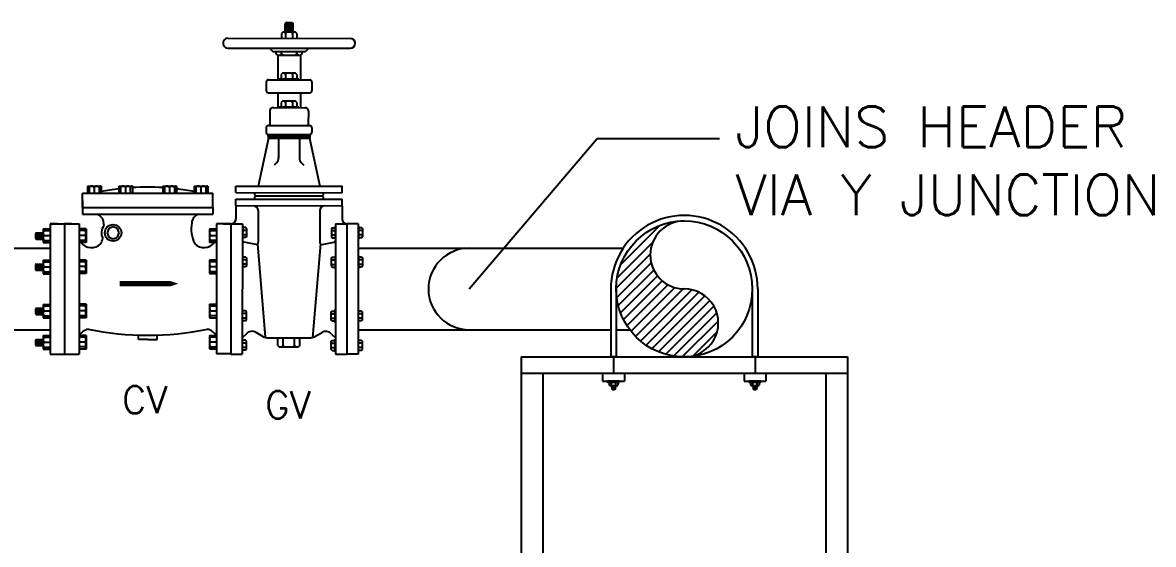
# Model space of a CAD drawing. Header units: inches. Extents: x 72601 to 92539, y -26779 to -15965.
# Drawn here: x 77475 to 79554, y -17985 to -17026 of the extents above; entities that cross this region are included whole.
import ezdxf

# ---------------------------------------------------------------- set-up
doc = ezdxf.new("R2010")
doc.units = ezdxf.units.IN
doc.header["$MEASUREMENT"] = 0
for name, color, linetype in [('FENCE', 1, 'Continuous'), ('M-X-BKGD', 8, 'Continuous'), ('OUTSIDE', 253, 'Continuous')]:
    doc.layers.add(name, color=color, linetype=linetype)
doc.styles.add('SIMS', font='simplex.shx')
doc.styles.get("Standard").update_dxf_attribs({"font": 'arial.ttf'})
doc.dimstyles.get("Standard").update_dxf_attribs({"dimtxt": 0.18, "dimasz": 0.18, "dimexe": 0.18, "dimexo": 0.0625, "dimgap": 0.09, "dimtad": 0, "dimtih": 1, "dimtoh": 1, "dimdec": 4, "dimzin": 0, "dimdsep": 46, "dimtxsty": 'Standard', "dimcen": 0.09, "dimadec": 0, "dimazin": 0, "dimtfac": 1, "dimtdec": 4, "dimtofl": 0, "dimtmove": 0, "dimatfit": 3, "dimfxl": 1, "dimtolj": 1, "dimtzin": 0, "dimarcsym": 0})

msp = doc.modelspace()

# ---------------------------------------------------------------- hatches: boundary and pattern name
at = {"layer": 'M-X-BKGD'}
h = msp.add_hatch(dxfattribs=at)
h.set_pattern_fill('ANSI31', color=256, scale=100)
h.set_pattern_definition([(45, (-21028.537, -23930.106), (-8.8388348, 8.8388348), [])])
h.paths.add_polyline_path([(78734.7, -18961.1, 0.797671), (78691.4, -18771, -0.797806), (78648.1, -18580.8, 0.350006), (78496.4, -18771, 0.481449)])
h.paths.add_polyline_path([(78691.5, -18018.1, 0.414214), (78566.5, -18143.1, 0.414229), (78691.5, -18268.1, 0.999922), (78691.5, -18143.1, -1.000026)])
h.paths.add_polyline_path([(78691.5, -17640.2, 0.999917), (78691.5, -17515.2, -1), (78691.5, -17390.2, 0.414214), (78566.5, -17515.2, 0.414238)])

# ---------------------------------------------------------------- linework, layer by layer
at = {"layer": 'M-X-BKGD', "linetype": 'Continuous'}
for p, q in [((77959.7, -17025.7), (77957.9, -17027.5)), ((77957.9, -17043.4), (77957.9, -17027.5)), ((77958.5, -17027.6), (77972.1, -17029.5)), ((77958.5, -17029.4), (77972.1, -17031.3)), ((77958.5, -17031.2), (77972.1, -17033.1)), ((77958.5, -17033), (77972.1, -17034.9)), ((77958.5, -17034.8), (77972.1, -17036.7)), ((77958.5, -17036.6), (77972, -17038.5)), ((77958.5, -17038.4), (77972, -17040.3)), ((77958.5, -17040.2), (77972, -17042.1)), ((77972.1, -17027.5), (77959.7, -17025.7)), ((77959.7, -17025.7), (77970.9, -17025.7)), ((77970.9, -17025.7), (77972.7, -17027.5)), ((77972.7, -17043.5), (77972.7, -17027.5)), ((77852.8, -17054.5), (78077.8, -17054.8)), ((77953.4, -17043.4), (77951, -17045.8)), ((77951, -17045.8), (77951, -17054.6)), ((77977.2, -17043.5), (77953.4, -17043.4)), ((77958.8, -17045.8), (77956.4, -17043.4)), ((77958.5, -17042), (77969.1, -17043.5)), ((77958.8, -17045.8), (77961.2, -17043.4)), ((77958.8, -17045.8), (77958.8, -17054.6)), ((77971.7, -17045.8), (77969.4, -17043.5)), ((77971.7, -17045.8), (77974.1, -17043.5)), ((77971.7, -17045.8), (77971.7, -17054.7)), ((77979.6, -17045.8), (77977.2, -17043.5)), ((77979.6, -17045.8), (77979.6, -17054.7)), ((77852.7, -17072.5), (78077.8, -17072.7)), ((77928.9, -17072.6), (77935.3, -17079)), ((77935.3, -17079), (77995.2, -17079.1)), ((77941.5, -17082.8), (77941.5, -17079)), ((77951.3, -17082.8), (77951.3, -17079)), ((77979.2, -17082.8), (77979.2, -17079)), ((77989, -17082.9), (77989, -17079.1)), ((78001.7, -17072.6), (77995.2, -17079.1)), ((77944.5, -17085.8), (77941.5, -17082.8)), ((77944.5, -17085.8), (77944.4, -17130.8)), ((77944.5, -17085.8), (77986, -17085.8)), ((77951.3, -17082.8), (77948.3, -17085.8)), ((77951.3, -17082.8), (77954.3, -17085.8)), ((77979.2, -17082.8), (77976.2, -17085.8)), ((77979.2, -17082.8), (77982.2, -17085.8)), ((77986, -17085.8), (77989, -17082.9)), ((77986, -17085.8), (77986, -17130.8)), ((77953.3, -17118.7), (77950.9, -17121.1)), ((77950.9, -17121.1), (77950.9, -17129.9)), ((77977.1, -17118.7), (77953.3, -17118.7)), ((77958.7, -17121.1), (77956.4, -17118.7)), ((77958.7, -17121.1), (77961.1, -17118.7)), ((77958.7, -17121.1), (77958.7, -17129.9)), ((77971.7, -17121.1), (77969.3, -17118.7)), ((77971.7, -17121.1), (77974.1, -17118.7)), ((77971.7, -17121.1), (77971.7, -17129.9)), ((77979.5, -17121.1), (77977.1, -17118.7)), ((77979.5, -17121.1), (77979.5, -17129.9)), ((77923.1, -17135), (77923.1, -17150.5)), ((77927.3, -17130.8), (78003.1, -17130.9)), ((77983.4, -17129.9), (77947, -17129.9)), ((77947, -17129.9), (77947, -17130.8)), ((77983.4, -17129.9), (77983.4, -17130.8)), ((78007.3, -17135.1), (78007.3, -17150.6)), ((77927.3, -17154.7), (78003.1, -17154.8)), ((77944.4, -17154.7), (77944.4, -17182)), ((77985.9, -17154.8), (77985.9, -17182.1)), ((77935.7, -17182), (77994.6, -17182.1)), ((77983.4, -17181.1), (77947, -17181.1)), ((77947, -17181.1), (77947, -17182)), ((77953.3, -17169.9), (77950.9, -17172.3)), ((77950.9, -17172.3), (77950.9, -17181.1)), ((77977.1, -17169.9), (77953.3, -17169.9)), ((77958.7, -17172.3), (77956.3, -17169.9)), ((77958.7, -17172.3), (77961.1, -17169.9)), ((77958.7, -17172.3), (77958.7, -17181.1)), ((77971.6, -17172.3), (77969.3, -17169.9)), ((77971.6, -17172.3), (77974, -17169.9)), ((77971.6, -17172.3), (77971.6, -17181.1)), ((77979.5, -17172.3), (77977.1, -17169.9)), ((77979.5, -17172.3), (77979.4, -17181.1)), ((77983.4, -17181.1), (77983.4, -17182.1)), ((77929.8, -17188), (77929.7, -17213.2)), ((78000.6, -17188.1), (78000.5, -17213.2)), ((77923, -17219.1), (77923, -17227.1)), ((77927.2, -17214.9), (78003, -17214.9)), ((78007.2, -17219.1), (78007.2, -17227.2)), ((77927.2, -17238.4), (77908.5, -17326.2)), ((77927, -17234.8), (78003.2, -17234.9)), ((77927.2, -17231.3), (78003, -17231.4)), ((77927.2, -17238.4), (78003, -17238.4)), ((77945.9, -17238.4), (77945.9, -17274.5)), ((77984.3, -17238.4), (77984.3, -17274.5)), ((78003, -17238.4), (78021.6, -17326.3)), ((77942.7, -17282.6), (77938, -17287.7)), ((77987.4, -17282.6), (77992.1, -17287.7)), ((77867.5, -17326.2), (78062.6, -17326.4)), ((77867.5, -17338.2), (77867.5, -17326.2)), ((78062.6, -17338.4), (78062.6, -17326.4)), ((77867.4, -17362.1), (77867.5, -17350.1)), ((77867.5, -17338.2), (78062.6, -17338.4)), ((77867.5, -17350.1), (78062.6, -17350.3)), ((77902.6, -17344.2), (78027.4, -17344.3)), ((78062.5, -17362.3), (78062.6, -17350.3)), ((77867.4, -17362.1), (78062.5, -17362.3)), ((77867.4, -17362.1), (77867.4, -17386.7)), ((77908.5, -17371.2), (77908.4, -17429.5)), ((78021.5, -17371.3), (78021.5, -17429.6)), ((78062.5, -17362.3), (78062.5, -17386.9)), ((77858.4, -17395.5), (77858.2, -17634.9)), ((77858.4, -17395.5), (77858.2, -17634.9)), ((77858.4, -17395.5), (77879.3, -17395.5)), ((77879.3, -17395.5), (77879.1, -17634.9)), ((77879.9, -17400), (77879.3, -17400)), ((77879.9, -17400), (77879.8, -17423.3)), ((77885.5, -17402.5), (77879.9, -17402.5)), ((77885.5, -17407.5), (77879.9, -17407.5)), ((77885.5, -17402.5), (77887, -17404)), ((77885.5, -17407.5), (77887, -17406)), ((77885.5, -17407.5), (77887, -17409)), ((77885.5, -17415.8), (77887, -17414.3)), ((77887, -17404), (77887, -17419.3)), ((78044.4, -17402.7), (78042.9, -17404.2)), ((78042.9, -17404.2), (78042.9, -17419.4)), ((78044.4, -17407.7), (78042.9, -17406.1)), ((78044.4, -17407.7), (78042.9, -17409.2)), ((78044.4, -17416), (78042.9, -17414.4)), ((78044.4, -17402.7), (78050.1, -17402.7)), ((78044.4, -17407.7), (78050.1, -17407.7)), ((78050.1, -17400.1), (78050, -17423.5)), ((78050.1, -17400.1), (78050.7, -17400.1)), ((78050.7, -17395.7), (78050.4, -17635.1)), ((78050.7, -17395.7), (78071.5, -17395.7)), ((78071.5, -17395.7), (78071.3, -17635.1)), ((78071.5, -17395.7), (78071.3, -17635.1)), ((78092.3, -17395.7), (78071.5, -17395.7)), ((78092.3, -17395.7), (78092.1, -17635.1)), ((78092.9, -17400.2), (78092.3, -17400.2)), ((78092.9, -17400.2), (78092.9, -17423.5)), ((78098.6, -17402.7), (78092.9, -17402.7)), ((78098.6, -17407.7), (78092.9, -17407.7)), ((78098.6, -17402.7), (78100.1, -17404.2)), ((78098.6, -17407.7), (78100.1, -17406.2)), ((78098.6, -17407.7), (78100.1, -17409.2)), ((78098.6, -17416), (78100.1, -17414.5)), ((78100.1, -17404.2), (78100.1, -17419.5)), ((77879.8, -17423.3), (77879.2, -17423.3)), ((77885.5, -17415.8), (77879.8, -17415.8)), ((77885.5, -17420.8), (77879.8, -17420.8)), ((77904.1, -17433.3), (77882.4, -17429.3)), ((77885.5, -17415.8), (77887, -17417.3)), ((77887, -17419.3), (77885.5, -17420.8)), ((77907.1, -17432.3), (77921.2, -17604.1)), ((78022.8, -17432.4), (78008.3, -17604.2)), ((78025.7, -17433.5), (78047.5, -17429.4)), ((78044.4, -17416), (78042.9, -17417.5)), ((78042.9, -17419.4), (78044.4, -17421)), ((78044.4, -17416), (78050, -17416)), ((78044.4, -17421), (78050, -17421)), ((78050, -17423.5), (78050.6, -17423.5)), ((78092.9, -17423.5), (78092.3, -17423.5)), ((78098.6, -17416), (78092.9, -17416)), ((78098.6, -17421), (78092.9, -17421)), ((78098.6, -17416), (78100.1, -17417.5)), ((78100.1, -17419.5), (78098.6, -17421)), ((77879.8, -17454), (77879.2, -17454)), ((77879.8, -17454), (77879.8, -17477.3)), ((77885.5, -17456.5), (77879.8, -17456.5)), ((77885.5, -17456.5), (77887, -17458)), ((78050, -17454.1), (78050, -17477.5)), ((78050, -17454.1), (78050.6, -17454.1)), ((78092.9, -17454.2), (78092.3, -17454.2)), ((78092.9, -17454.2), (78092.8, -17477.5)), ((77879.8, -17477.3), (77879.2, -17477.3)), ((77885.5, -17461.5), (77879.8, -17461.5)), ((77885.5, -17469.8), (77879.8, -17469.8)), ((77885.5, -17474.8), (77879.8, -17474.8)), ((77885.5, -17461.5), (77887, -17460)), ((77885.5, -17461.5), (77887, -17463)), ((77885.5, -17469.8), (77887, -17468.3)), ((77885.5, -17469.8), (77887, -17471.3)), ((77887, -17473.3), (77885.5, -17474.8)), ((77887, -17458), (77887, -17473.3)), ((78044.4, -17456.7), (78042.8, -17458.2)), ((78042.8, -17458.2), (78042.8, -17473.4)), ((78044.3, -17461.7), (78042.8, -17460.1)), ((78044.3, -17461.7), (78042.8, -17463.2)), ((78044.3, -17470), (78042.8, -17468.4)), ((78044.3, -17470), (78042.8, -17471.5)), ((78042.8, -17473.4), (78044.3, -17475)), ((78044.3, -17461.7), (78050, -17461.7)), ((78044.3, -17470), (78050, -17470)), ((78044.3, -17475), (78050, -17475)), ((78044.4, -17456.7), (78050, -17456.7)), ((78098.5, -17456.7), (78092.9, -17456.7)), ((78098.5, -17461.7), (78092.9, -17461.7)), ((78098.5, -17470), (78092.9, -17470)), ((78098.5, -17475), (78092.9, -17475)), ((78098.5, -17456.7), (78100, -17458.2)), ((78098.5, -17461.7), (78100, -17460.2)), ((78098.5, -17461.7), (78100, -17463.2)), ((78098.5, -17470), (78100, -17468.5)), ((78098.5, -17470), (78100, -17471.5)), ((78100, -17473.5), (78098.5, -17475)), ((78100, -17458.2), (78100, -17473.5)), ((78050, -17477.5), (78050.6, -17477.5)), ((78092.8, -17477.5), (78092.3, -17477.5)), ((77879.7, -17553.1), (77879.1, -17553.1)), ((77879.7, -17576.4), (77879.7, -17553.1)), ((77885.4, -17555.6), (77879.7, -17555.6)), ((77886.9, -17557.1), (77885.4, -17555.6)), ((77885.4, -17560.6), (77886.9, -17559.1)), ((77886.9, -17572.4), (77886.9, -17557.1)), ((78042.7, -17557.3), (78044.3, -17555.8)), ((78042.7, -17572.5), (78042.7, -17557.3)), ((78044.3, -17560.8), (78042.7, -17559.2)), ((78044.3, -17555.8), (78049.9, -17555.8)), ((78049.9, -17553.2), (78050.5, -17553.2)), ((78049.9, -17576.6), (78049.9, -17553.2)), ((78092.8, -17553.3), (78092.2, -17553.3)), ((78092.8, -17576.6), (78092.8, -17553.3)), ((78098.4, -17555.8), (78092.8, -17555.8)), ((78100, -17557.3), (78098.4, -17555.8)), ((78098.4, -17560.8), (78100, -17559.3)), ((78099.9, -17572.6), (78100, -17557.3)), ((77879.7, -17576.4), (77879.1, -17576.4)), ((77885.4, -17560.6), (77879.7, -17560.6)), ((77885.4, -17568.9), (77879.7, -17568.9)), ((77885.4, -17573.9), (77879.7, -17573.9)), ((77885.4, -17560.6), (77886.9, -17562.1)), ((77885.4, -17568.9), (77886.9, -17567.4)), ((77885.4, -17568.9), (77886.9, -17570.4)), ((77885.4, -17573.9), (77886.9, -17572.4)), ((78044.3, -17560.8), (78042.7, -17562.3)), ((78044.3, -17569.1), (78042.7, -17567.5)), ((78044.3, -17569.1), (78042.7, -17570.6)), ((78044.2, -17574.1), (78042.7, -17572.5)), ((78044.2, -17574.1), (78049.9, -17574.1)), ((78044.3, -17560.8), (78049.9, -17560.8)), ((78044.3, -17569.1), (78049.9, -17569.1)), ((78049.9, -17576.6), (78050.5, -17576.6)), ((78092.8, -17576.6), (78092.2, -17576.6)), ((78098.4, -17560.8), (78092.8, -17560.8)), ((78098.4, -17569.1), (78092.8, -17569.1)), ((78098.4, -17574.1), (78092.8, -17574.1)), ((78098.4, -17560.8), (78100, -17562.3)), ((78098.4, -17569.1), (78099.9, -17567.6)), ((78098.4, -17569.1), (78099.9, -17570.6)), ((78098.4, -17574.1), (78099.9, -17572.6)), ((77886.2, -17598.1), (77879.1, -17605)), ((77917, -17602.6), (77904.7, -17595.5)), ((78012.5, -17602.7), (78024.9, -17595.6)), ((78043.4, -17598.3), (78050.5, -17605.1)), ((77879.7, -17607.1), (77879.1, -17607.1)), ((77879.7, -17630.4), (77879.7, -17607.1)), ((77885.3, -17609.6), (77879.7, -17609.6)), ((77885.3, -17614.6), (77879.7, -17614.6)), ((77886.9, -17611.1), (77885.3, -17609.6)), ((77885.3, -17614.6), (77886.9, -17613.1)), ((77885.3, -17614.6), (77886.8, -17616.1)), ((77885.3, -17622.9), (77886.8, -17621.4)), ((77886.8, -17626.4), (77886.9, -17611.1)), ((77927, -17605), (78002.6, -17605.1)), ((77944.6, -17619.3), (77944.6, -17605)), ((77944.6, -17619.3), (77947.6, -17622.3)), ((77982, -17622.3), (77947.6, -17622.3)), ((77954.4, -17619.3), (77951.4, -17622.3)), ((77954.4, -17619.3), (77954.4, -17605)), ((77954.4, -17619.3), (77957.4, -17622.3)), ((77975.1, -17619.3), (77972.1, -17622.3)), ((77975.1, -17619.3), (77975.1, -17605.1)), ((77975.1, -17619.3), (77978.1, -17622.3)), ((77984.9, -17619.3), (77982, -17622.3)), ((77984.9, -17619.3), (77985, -17605.1)), ((78042.7, -17611.3), (78044.2, -17609.8)), ((78042.7, -17626.5), (78042.7, -17611.3)), ((78044.2, -17614.8), (78042.7, -17613.2)), ((78044.2, -17614.8), (78042.7, -17616.3)), ((78044.2, -17623.1), (78042.7, -17621.5)), ((78044.2, -17609.8), (78049.9, -17609.8)), ((78044.2, -17614.8), (78049.9, -17614.8)), ((78049.9, -17607.3), (78050.5, -17607.3)), ((78049.9, -17630.6), (78049.9, -17607.3)), ((78092.7, -17607.3), (78092.1, -17607.3)), ((78092.7, -17630.6), (78092.7, -17607.3)), ((78098.4, -17609.8), (78092.7, -17609.8)), ((78098.4, -17614.8), (78092.7, -17614.8)), ((78099.9, -17611.3), (78098.4, -17609.8)), ((78098.4, -17614.8), (78099.9, -17613.3)), ((78098.4, -17614.8), (78099.9, -17616.3)), ((78098.4, -17623.1), (78099.9, -17621.6)), ((78099.9, -17626.6), (78099.9, -17611.3)), ((77858.2, -17634.9), (77879.1, -17634.9)), ((77879.7, -17630.4), (77879.1, -17630.4)), ((77885.3, -17622.9), (77879.7, -17622.9)), ((77885.3, -17627.9), (77879.7, -17627.9)), ((77885.3, -17622.9), (77886.8, -17624.4)), ((77885.3, -17627.9), (77886.8, -17626.4)), ((78044.2, -17623.1), (78042.7, -17624.6)), ((78044.2, -17628.1), (78042.7, -17626.5)), ((78044.2, -17623.1), (78049.9, -17623.1)), ((78044.2, -17628.1), (78049.9, -17628.1)), ((78049.9, -17630.6), (78050.4, -17630.6)), ((78050.4, -17635.1), (78071.3, -17635.1)), ((78092.1, -17635.1), (78071.3, -17635.1)), ((78092.7, -17630.6), (78092.1, -17630.6)), ((78098.4, -17623.1), (78092.7, -17623.1)), ((78098.4, -17628.1), (78092.7, -17628.1)), ((78098.4, -17623.1), (78099.9, -17624.6)), ((78098.4, -17628.1), (78099.9, -17626.6))]:
    msp.add_line(p, q, dxfattribs=at)
at = {"layer": 'M-X-BKGD'}
for p, q in [((77594.9, -17326.2), (77594.9, -17339.1)), ((77594.9, -17326.2), (77619.8, -17326.2)), ((77597.9, -17328.9), (77597.9, -17339.1)), ((77607, -17328.9), (77607, -17339.1)), ((77616, -17328.9), (77616, -17339.1)), ((77619.8, -17326.2), (77619.8, -17339.1)), ((77652.3, -17326.2), (77652.3, -17339.1)), ((77652.3, -17326.2), (77677.2, -17326.2)), ((77655.3, -17328.9), (77655.3, -17339.1)), ((77664.3, -17328.9), (77664.3, -17339.1)), ((77673.4, -17328.9), (77673.4, -17339.1)), ((77677.2, -17326.2), (77677.2, -17339.1)), ((77733.4, -17326.2), (77733.4, -17339.1)), ((77733.4, -17326.2), (77758.3, -17326.2)), ((77736.4, -17328.9), (77736.4, -17339.1)), ((77745.5, -17328.9), (77745.5, -17339.1)), ((77754.6, -17328.9), (77754.6, -17339.1)), ((77758.3, -17326.2), (77758.3, -17339.1)), ((77790.8, -17326.2), (77790.8, -17339.1)), ((77790.8, -17326.2), (77815.7, -17326.2)), ((77793.8, -17328.9), (77793.8, -17339.1)), ((77802.9, -17328.9), (77802.9, -17339.1)), ((77811.9, -17328.9), (77811.9, -17339.1)), ((77815.7, -17326.2), (77815.7, -17339.1)), ((77585.6, -17339.1), (77825, -17339.1)), ((77585.6, -17352.4), (77585.6, -17339.1)), ((77585.6, -17365.7), (77585.6, -17352.4)), ((77585.6, -17352.4), (77585.6, -17365.7)), ((77825, -17352.4), (77825, -17339.1)), ((77825, -17365.7), (77825, -17352.4)), ((77585.6, -17365.7), (77825, -17365.7)), ((77585.6, -17365.7), (77585.6, -17378)), ((77825, -17365.7), (77825, -17378)), ((77585.6, -17378), (77825, -17378)), ((77500.1, -17412.3), (77499.3, -17413.2)), ((77499.3, -17413.2), (77499.3, -17422.6)), ((77500.1, -17412.3), (77513.1, -17412.3)), ((77501, -17412.3), (77501, -17423.5)), ((77501, -17412.3), (77501, -17423.5)), ((77502.7, -17412.3), (77502.7, -17423.5)), ((77502.7, -17412.3), (77502.7, -17423.5)), ((77502.7, -17412.3), (77502.7, -17423.5)), ((77504.4, -17412.3), (77504.4, -17423.5)), ((77506.1, -17412.3), (77506.1, -17423.5)), ((77507.8, -17412.3), (77507.8, -17423.5)), ((77509.6, -17412.3), (77509.6, -17423.5)), ((77511.3, -17412.3), (77511.3, -17423.5)), ((77513.1, -17405), (77526, -17405)), ((77513.1, -17405), (77513.1, -17429.9)), ((77515.7, -17408), (77526, -17408)), ((77526, -17395.7), (77539.3, -17395.7)), ((77526, -17395.7), (77526, -17635.2)), ((77539.3, -17395.7), (77526, -17395.7)), ((77539.3, -17395.7), (77552.6, -17395.7)), ((77565.9, -17395.5), (77552.6, -17395.5)), ((77552.6, -17395.5), (77565.9, -17395.5)), ((77552.6, -17395.5), (77552.6, -17635.1)), ((77565.9, -17395.5), (77579.2, -17395.5)), ((77579.2, -17395.5), (77579.2, -17634.9)), ((77592.1, -17404.8), (77579.2, -17404.8)), ((77589.5, -17407.8), (77579.2, -17407.8)), ((77592.1, -17404.8), (77592.1, -17429.7)), ((77634.1, -17404.3), (77630.8, -17412.1)), ((77630.8, -17412.1), (77634.1, -17419.9)), ((77641.8, -17401.1), (77634.1, -17404.3)), ((77649.6, -17404.3), (77641.8, -17401.1)), ((77652.8, -17412.1), (77649.6, -17404.3)), ((77649.6, -17419.9), (77652.8, -17412.1)), ((77818.7, -17404.6), (77818.7, -17429.5)), ((77818.7, -17404.6), (77831.6, -17404.6)), ((77821.3, -17407.6), (77831.6, -17407.6)), ((77844.9, -17395.4), (77831.6, -17395.4)), ((77831.6, -17395.4), (77831.6, -17634.7)), ((77858.2, -17395.4), (77844.9, -17395.4)), ((77844.9, -17395.4), (77858.2, -17395.4)), ((77858.2, -17395.4), (77858.2, -17634.9)), ((77499.3, -17422.6), (77500.1, -17423.5)), ((77500.1, -17423.5), (77513.1, -17423.5)), ((77513.1, -17429.9), (77526, -17429.9)), ((77515.7, -17417), (77526, -17417)), ((77515.7, -17426.1), (77526, -17426.1)), ((77589.5, -17416.9), (77579.2, -17416.9)), ((77589.5, -17425.9), (77579.2, -17425.9)), ((77592.1, -17429.7), (77579.2, -17429.7)), ((77634.1, -17419.9), (77641.8, -17423.1)), ((77641.8, -17423.1), (77649.6, -17419.9)), ((77818.7, -17429.5), (77831.6, -17429.5)), ((77821.3, -17416.7), (77831.6, -17416.7)), ((77821.3, -17425.8), (77831.6, -17425.8)), ((77389, -17440.2), (77526, -17440.2)), ((78092.3, -17440.2), (78579.2, -17440.2)), ((77500.1, -17469.7), (77499.3, -17470.5)), ((77499.3, -17470.5), (77499.3, -17480)), ((77500.1, -17469.7), (77513.1, -17469.7)), ((77501, -17469.7), (77501, -17480.9)), ((77501, -17469.7), (77501, -17480.9)), ((77502.7, -17469.7), (77502.7, -17480.9)), ((77502.7, -17469.7), (77502.7, -17480.9)), ((77502.7, -17469.7), (77502.7, -17480.9)), ((77504.4, -17469.7), (77504.4, -17480.9)), ((77506.1, -17469.7), (77506.1, -17480.9)), ((77507.8, -17469.7), (77507.8, -17480.9)), ((77509.6, -17469.7), (77509.6, -17480.9)), ((77511.3, -17469.7), (77511.3, -17480.9)), ((77513.1, -17462.4), (77526, -17462.4)), ((77513.1, -17462.4), (77513.1, -17487.3)), ((77515.7, -17465.3), (77526, -17465.3)), ((77515.7, -17474.4), (77526, -17474.4)), ((77592.1, -17462.2), (77579.2, -17462.2)), ((77589.5, -17465.2), (77579.2, -17465.2)), ((77589.5, -17474.2), (77579.2, -17474.2)), ((77592.1, -17462.2), (77592.1, -17487.1)), ((77818.7, -17462), (77818.7, -17486.9)), ((77818.7, -17462), (77831.6, -17462)), ((77821.3, -17465), (77831.6, -17465)), ((77821.3, -17474.1), (77831.6, -17474.1)), ((77499.3, -17480), (77500.1, -17480.9)), ((77500.1, -17480.9), (77513.1, -17480.9)), ((77513.1, -17487.3), (77526, -17487.3)), ((77515.7, -17483.5), (77526, -17483.5)), ((77589.5, -17483.3), (77579.2, -17483.3)), ((77592.1, -17487.1), (77579.2, -17487.1)), ((77818.7, -17486.9), (77831.6, -17486.9)), ((77821.3, -17483.1), (77831.6, -17483.1)), ((78556.5, -17515.2), (78556.5, -17640.2)), ((78566.5, -17515.2), (78566.5, -17640.2)), ((78816.5, -17515.2), (78816.5, -17640.2)), ((78826.5, -17515.2), (78826.5, -17640.2)), ((77500.1, -17550.8), (77499.3, -17551.7)), ((77499.3, -17551.7), (77499.3, -17561.2)), ((77500.1, -17550.8), (77513.1, -17550.8)), ((77501, -17550.8), (77501, -17562)), ((77501, -17550.8), (77501, -17562)), ((77502.7, -17550.8), (77502.7, -17562)), ((77502.7, -17550.8), (77502.7, -17562)), ((77502.7, -17550.8), (77502.7, -17562)), ((77504.4, -17550.8), (77504.4, -17562)), ((77506.1, -17550.8), (77506.1, -17562)), ((77507.8, -17550.8), (77507.8, -17562)), ((77509.6, -17550.8), (77509.6, -17562)), ((77511.3, -17550.8), (77511.3, -17562)), ((77513.1, -17543.5), (77526, -17543.5)), ((77513.1, -17543.5), (77513.1, -17568.4)), ((77515.7, -17546.5), (77526, -17546.5)), ((77515.7, -17555.6), (77526, -17555.6)), ((77592.1, -17543.3), (77579.2, -17543.3)), ((77589.5, -17546.3), (77579.2, -17546.3)), ((77589.5, -17555.4), (77579.2, -17555.4)), ((77592.1, -17543.3), (77592.1, -17568.2)), ((77818.7, -17543.2), (77818.7, -17568.1)), ((77818.7, -17543.2), (77831.6, -17543.2)), ((77821.3, -17546.1), (77831.6, -17546.1)), ((77821.3, -17555.2), (77831.6, -17555.2)), ((77499.3, -17561.2), (77500.1, -17562)), ((77500.1, -17562), (77513.1, -17562)), ((77513.1, -17568.4), (77526, -17568.4)), ((77515.7, -17564.7), (77526, -17564.7)), ((77589.5, -17564.5), (77579.2, -17564.5)), ((77592.1, -17568.2), (77579.2, -17568.2)), ((77818.7, -17568.1), (77831.6, -17568.1)), ((77821.3, -17564.3), (77831.6, -17564.3)), ((77389, -17590.2), (77526, -17590.2)), ((77513.1, -17600.9), (77526, -17600.9)), ((77513.1, -17600.9), (77513.1, -17625.8)), ((77592.1, -17600.7), (77579.2, -17600.7)), ((77592.1, -17600.7), (77592.1, -17625.6)), ((77688.2, -17608.1), (77688.2, -17599.9)), ((77722.6, -17608.1), (77722.6, -17599.9)), ((77818.7, -17600.5), (77818.7, -17625.4)), ((77818.7, -17600.5), (77831.6, -17600.5)), ((78092.1, -17590.2), (78556.5, -17590.2)), ((78566.5, -17590.2), (78591.5, -17590.2)), ((77500.1, -17608.2), (77499.3, -17609.1)), ((77499.3, -17609.1), (77499.3, -17618.5)), ((77499.3, -17618.5), (77500.1, -17619.4)), ((77500.1, -17608.2), (77513.1, -17608.2)), ((77500.1, -17619.4), (77513.1, -17619.4)), ((77501, -17608.2), (77501, -17619.4)), ((77501, -17608.2), (77501, -17619.4)), ((77502.7, -17608.2), (77502.7, -17619.4)), ((77502.7, -17608.2), (77502.7, -17619.4)), ((77502.7, -17608.2), (77502.7, -17619.4)), ((77504.4, -17608.2), (77504.4, -17619.4)), ((77506.1, -17608.2), (77506.1, -17619.4)), ((77507.8, -17608.2), (77507.8, -17619.4)), ((77509.6, -17608.2), (77509.6, -17619.4)), ((77511.3, -17608.2), (77511.3, -17619.4)), ((77515.7, -17603.9), (77526, -17603.9)), ((77515.7, -17613), (77526, -17613)), ((77515.7, -17622), (77526, -17622)), ((77589.5, -17603.7), (77579.2, -17603.7)), ((77589.5, -17612.8), (77579.2, -17612.8)), ((77589.5, -17621.9), (77579.2, -17621.9)), ((77705.4, -17608.1), (77688.2, -17608.1)), ((77705.4, -17608.1), (77722.6, -17608.1)), ((77821.3, -17603.5), (77831.6, -17603.5)), ((77821.3, -17612.6), (77831.6, -17612.6)), ((77821.3, -17621.7), (77831.6, -17621.7)), ((77513.1, -17625.8), (77526, -17625.8)), ((77526, -17635.1), (77539.3, -17635.1)), ((77539.3, -17635.1), (77552.6, -17635.1)), ((77552.6, -17634.9), (77565.9, -17634.9)), ((77565.9, -17634.9), (77579.2, -17634.9)), ((77592.1, -17625.6), (77579.2, -17625.6)), ((77818.7, -17625.4), (77831.6, -17625.4)), ((77844.9, -17634.7), (77831.6, -17634.7)), ((77858.2, -17634.7), (77844.9, -17634.7)), ((78391.5, -17640.2), (78391.4, -19365.1)), ((78391.5, -17640.2), (78991.5, -17640.2)), ((78566.5, -17640.2), (78556.5, -17640.2)), ((78561.5, -17640.2), (78561.5, -17670.2)), ((78826.5, -17640.2), (78816.5, -17640.2)), ((78821.5, -17640.2), (78821.5, -17670.2)), ((78991.5, -17640.2), (78991.4, -19365.1)), ((78391.5, -17670.2), (78991.5, -17670.2)), ((78431.5, -17670.2), (78431.4, -19365.1)), ((78541.5, -17670.2), (78541.5, -17685)), ((78541.5, -17685), (78581.5, -17685)), ((78581.5, -17670.2), (78581.5, -17685)), ((78801.5, -17670.2), (78801.5, -17685)), ((78801.5, -17685), (78841.5, -17685)), ((78841.5, -17670.2), (78841.5, -17685)), ((78951.5, -17670.2), (78951.4, -19365.1)), ((78553.4, -17687), (78553.4, -17692.2)), ((78567.6, -17693), (78555.3, -17693)), ((78557.1, -17687), (78557.1, -17692.2)), ((78557.5, -17693.1), (78557.7, -17693)), ((78557.5, -17693.1), (78558.1, -17693.6)), ((78557.5, -17694.1), (78558.1, -17693.6)), ((78557.5, -17694.1), (78558.1, -17694.5)), ((78557.5, -17695), (78558.1, -17694.5)), ((78557.5, -17695), (78558.1, -17695.4)), ((78557.5, -17695.9), (78558.1, -17695.4)), ((78557.5, -17695.9), (78558.1, -17696.4)), ((78557.5, -17696.8), (78558.1, -17696.4)), ((78557.5, -17696.8), (78558.1, -17697.3)), ((78557.5, -17697.8), (78558.1, -17697.3)), ((78557.5, -17697.8), (78558.1, -17698.2)), ((78557.5, -17698.7), (78558.1, -17698.2)), ((78557.5, -17698.7), (78559.1, -17699.9)), ((78565, -17698.9), (78557.8, -17698.9)), ((78565, -17693.3), (78558.1, -17693.6)), ((78565, -17694.2), (78558.1, -17694.5)), ((78565, -17695.2), (78558.1, -17695.4)), ((78565, -17696.1), (78558.1, -17696.4)), ((78565, -17697.1), (78558.1, -17697.3)), ((78565, -17698), (78558.1, -17698.2)), ((78559.1, -17699.9), (78563.4, -17699.9)), ((78565, -17698.9), (78563.4, -17699.9)), ((78565.4, -17693), (78565, -17693.3)), ((78565.6, -17693.8), (78565, -17693.3)), ((78565.6, -17693.8), (78565, -17694.2)), ((78565.6, -17694.7), (78565, -17694.2)), ((78565.6, -17694.7), (78565, -17695.2)), ((78565.6, -17695.6), (78565, -17695.2)), ((78565.6, -17695.6), (78565, -17696.1)), ((78565.7, -17696.6), (78565, -17696.1)), ((78565.7, -17696.6), (78565, -17697.1)), ((78565.6, -17697.5), (78565, -17697.1)), ((78565.6, -17697.5), (78565, -17698)), ((78565.6, -17698.5), (78565, -17698)), ((78565.6, -17698.5), (78565, -17698.9)), ((78565.6, -17692.2), (78565.6, -17687)), ((78569.3, -17687), (78569.3, -17692.2)), ((78813.4, -17687.1), (78813.4, -17692.3)), ((78827.6, -17693), (78815.3, -17693)), ((78817.1, -17687.1), (78817.1, -17692.3)), ((78817.5, -17693.1), (78817.7, -17693)), ((78817.5, -17693.1), (78818.1, -17693.6)), ((78817.5, -17694.1), (78818.1, -17693.6)), ((78817.5, -17694.1), (78818.1, -17694.5)), ((78817.5, -17695), (78818.1, -17694.5)), ((78817.5, -17695), (78818.1, -17695.5)), ((78817.5, -17695.9), (78818.1, -17695.5)), ((78817.5, -17695.9), (78818.1, -17696.4)), ((78817.5, -17696.8), (78818.1, -17696.4)), ((78817.5, -17696.8), (78818.1, -17697.3)), ((78817.5, -17697.8), (78818.1, -17697.3)), ((78817.5, -17697.8), (78818.1, -17698.2)), ((78817.5, -17698.7), (78818.1, -17698.2)), ((78817.5, -17698.7), (78819.1, -17699.9)), ((78825, -17698.9), (78817.8, -17698.9)), ((78825, -17693.3), (78818.1, -17693.6)), ((78825, -17694.3), (78818.1, -17694.5)), ((78825, -17695.2), (78818.1, -17695.5)), ((78825, -17696.1), (78818.1, -17696.4)), ((78825, -17697.1), (78818.1, -17697.3)), ((78825, -17698), (78818.1, -17698.2)), ((78819.1, -17699.9), (78823.4, -17699.9)), ((78825, -17698.9), (78823.4, -17699.9)), ((78825.4, -17693), (78825, -17693.3)), ((78825.6, -17693.8), (78825, -17693.3)), ((78825.6, -17693.8), (78825, -17694.3)), ((78825.6, -17694.7), (78825, -17694.3)), ((78825.6, -17694.7), (78825, -17695.2)), ((78825.6, -17695.6), (78825, -17695.2)), ((78825.6, -17695.6), (78825, -17696.1)), ((78825.7, -17696.6), (78825, -17696.1)), ((78825.7, -17696.6), (78825, -17697.1)), ((78825.6, -17697.5), (78825, -17697.1)), ((78825.6, -17697.5), (78825, -17698)), ((78825.6, -17698.5), (78825, -17698)), ((78825.6, -17698.5), (78825, -17698.9)), ((78825.6, -17692.3), (78825.6, -17687.1)), ((78829.3, -17687.1), (78829.3, -17692.3))]:
    msp.add_line(p, q, dxfattribs=at)
for points in [[(78572.4, -17686.3), (78572.4, -17685), (78550.6, -17685), (78550.6, -17686.3)], [(78832.4, -17686.3), (78832.4, -17685), (78810.6, -17685), (78810.6, -17686.3)]]:
    msp.add_lwpolyline(points, close=True, dxfattribs=at)
for centre, radius in [((78691.5, -17515.2), 125), ((77641.8, -17412.1), 15.2)]:
    msp.add_circle(centre, radius, dxfattribs=at)
at = {"layer": 'M-X-BKGD', "linetype": 'Continuous'}
for centre, radius, start, end in [((77852.8, -17063.5), 8.98, 89.9481, 269.9481), ((78077.8, -17063.7), 8.98, 269.9481, 89.9481), ((77927.3, -17135), 4.19, 89.9481, 179.9481), ((78003.1, -17135.1), 4.19, 359.9481, 89.9481), ((77927.3, -17150.5), 4.19, 179.9481, 269.9481), ((78003.1, -17150.6), 4.19, 269.9481, 359.9481), ((77935.7, -17188), 5.98, 89.9481, 179.9481), ((77994.6, -17188.1), 5.98, 359.9481, 89.9481), ((77927.2, -17219.1), 4.19, 89.9481, 179.9481), ((77927.2, -17227.1), 4.19, 179.9481, 269.9481), ((77927.3, -17212.4), 2.51, 279.372, 342.55), ((78002.9, -17212.5), 2.51, 197.3463, 260.5243), ((78003, -17219.1), 4.19, 359.9481, 89.9481), ((78003, -17227.2), 4.19, 269.9481, 359.9481), ((77917.6, -17237.1), 9.72, 352.6067, 46.5588), ((78012.7, -17237.2), 9.72, 133.3375, 187.2896), ((77933.9, -17274.5), 12, 317.4269, 359.9481), ((77996.2, -17274.5), 12, 179.9481, 222.4694), ((77875.1, -17344.2), 27.5, 347.3954, 12.5009), ((78054.9, -17344.3), 27.5, 167.3954, 192.5009), ((77898.2, -17372.4), 10.3, 6.5036, 83.6574), ((78031.7, -17372.5), 10.3, 96.2389, 173.3927), ((77858.1, -17386.2), 9.32, 271.951, 356.5175), ((78071.8, -17386.4), 9.32, 183.3788, 267.9453), ((77883.6, -17425.1), 4.33, 184.3421, 253.786), ((77904.5, -17429.4), 3.95, 265.3494, 358.9141), ((78025.4, -17429.5), 3.95, 180.9822, 274.5469), ((78046.3, -17425.3), 4.33, 286.1103, 355.5542), ((77896.9, -17607.1), 14, 56.0291, 140.1889), ((78032.6, -17607.2), 14, 39.7074, 123.8672), ((77928.1, -17579.2), 25.9, 244.7431, 267.5889), ((78001.5, -17579.2), 25.9, 272.3074, 295.1532)]:
    msp.add_arc(centre, radius, start, end, dxfattribs=at)
at = {"layer": 'M-X-BKGD'}
for centre, radius, start, end in [((77595.7, -17328.4), 2.26, 347.8663, 70.3993), ((77602.4, -17331.5), 5.25, 30.1598, 149.8402), ((77611.5, -17331.5), 5.25, 30.121, 149.879), ((77619.1, -17329.3), 3.13, 77.8146, 171.6824), ((77704.9, -17768.2), 440.1, 96.8682, 101.1521), ((77653, -17328.4), 2.26, 347.8663, 70.3993), ((77659.8, -17331.5), 5.25, 30.1598, 149.8402), ((77668.9, -17331.5), 5.25, 30.121, 149.879), ((77676.5, -17329.3), 3.13, 77.8146, 171.6824), ((77704.9, -17768.2), 440.1, 86.2838, 93.6134), ((77734.2, -17328.4), 2.26, 347.8663, 70.3993), ((77740.9, -17331.5), 5.25, 30.1598, 149.8402), ((77750, -17331.5), 5.25, 30.121, 149.879), ((77757.7, -17329.3), 3.13, 77.8146, 171.6824), ((77704.9, -17768.2), 440.1, 78.7433, 83.0284), ((77791.6, -17328.4), 2.26, 347.8663, 70.3993), ((77798.3, -17331.5), 5.25, 30.1598, 149.8402), ((77807.4, -17331.5), 5.25, 30.121, 149.879), ((77815, -17329.3), 3.13, 77.8146, 171.6824), ((77607.4, -17394.6), 17.1, 3.0515, 75.291), ((77563.6, -17404.7), 61.8, 5.766, 10.2779), ((77847.2, -17404.7), 61.8, 169.7221, 206.2168), ((77803.4, -17394.6), 17.1, 104.709, 176.9485), ((78691.5, -17515.2), 135, 359.9953, 180), ((78691.5, -17452.7), 62.5, 90, 270), ((77515.2, -17405.8), 2.26, 160.3993, 282.1337), ((77518.3, -17412.5), 5.25, 120.1598, 239.8402), ((77589.9, -17405.6), 2.26, 257.8663, 340.3993), ((77586.8, -17412.3), 5.25, 300.1598, 59.8402), ((77641.8, -17412.1), 21.5, 140.783, 208.416), ((77820.9, -17405.4), 2.26, 160.3993, 282.1337), ((77824, -17412.1), 5.25, 120.1598, 239.8402), ((77516.2, -17429.2), 3.13, 98.3176, 192.1854), ((77518.3, -17421.6), 5.25, 120.121, 239.879), ((77601.9, -17415.3), 24, 216.8998, 315.8555), ((77586.8, -17421.4), 5.25, 300.121, 59.879), ((77589, -17429), 3.13, 347.8146, 81.6824), ((77563.6, -17404.7), 61.8, 333.7832, 343.433), ((77808.9, -17415.3), 24, 224.1445, 323.1002), ((77824, -17421.2), 5.25, 120.121, 239.879), ((77821.8, -17428.9), 3.13, 98.3176, 192.1854), ((78296.3, -17515.2), 75, 90, 270), ((77515.2, -17463.1), 2.26, 160.3993, 282.1337), ((77518.3, -17469.9), 5.25, 120.1598, 239.8402), ((77518.3, -17479), 5.25, 120.121, 239.879), ((77589.9, -17463), 2.26, 257.8663, 340.3993), ((77586.8, -17469.7), 5.25, 300.1598, 59.8402), ((77586.8, -17478.8), 5.25, 300.121, 59.879), ((77820.9, -17462.8), 2.26, 160.3993, 282.1337), ((77824, -17469.5), 5.25, 120.1598, 239.8402), ((77824, -17478.6), 5.25, 120.121, 239.879), ((77516.2, -17486.6), 3.13, 98.3176, 192.1854), ((77589, -17486.4), 3.13, 347.8146, 81.6824), ((77821.8, -17486.2), 3.13, 98.3176, 192.1854), ((78691.5, -17577.7), 62.5, 269.9905, 90), ((77515.2, -17544.3), 2.26, 160.3993, 282.1337), ((77518.3, -17551), 5.25, 120.1598, 239.8402), ((77518.3, -17560.1), 5.25, 120.121, 239.879), ((77589.9, -17544.1), 2.26, 257.8663, 340.3993), ((77586.8, -17550.9), 5.25, 300.1598, 59.8402), ((77586.8, -17559.9), 5.25, 300.121, 59.879), ((77820.9, -17543.9), 2.26, 160.3993, 282.1337), ((77824, -17550.7), 5.25, 120.1598, 239.8402), ((77824, -17559.8), 5.25, 120.121, 239.879), ((77516.2, -17567.8), 3.13, 98.3176, 192.1854), ((77589, -17567.6), 3.13, 347.8146, 81.6824), ((77821.8, -17567.4), 3.13, 98.3176, 192.1854), ((77515.2, -17601.7), 2.26, 160.3993, 282.1337), ((77602, -17615.6), 27.2, 103.522, 146.9869), ((77705.4, -17053), 547.2, 258.431, 281.569), ((77808.8, -17615.6), 27.2, 33.0131, 76.478), ((77820.9, -17601.3), 2.26, 160.3993, 282.1337), ((77516.2, -17625.1), 3.13, 98.3176, 192.1854), ((77518.3, -17608.4), 5.25, 120.1598, 239.8402), ((77518.3, -17617.5), 5.25, 120.121, 239.879), ((77589.9, -17601.5), 2.26, 257.8663, 340.3993), ((77586.8, -17608.2), 5.25, 300.1598, 59.8402), ((77586.8, -17617.3), 5.25, 300.121, 59.879), ((77589, -17625), 3.13, 347.8146, 81.6824), ((77824, -17608.1), 5.25, 120.1598, 239.8402), ((77824, -17617.1), 5.25, 120.121, 239.879), ((77821.8, -17624.8), 3.13, 98.3176, 192.1854), ((78555.3, -17688.9), 2.62, 45.0088, 134.9912), ((78555.3, -17690.4), 2.62, 225.0088, 314.9912), ((78561.4, -17698.3), 12, 69.2913, 110.7087), ((78561.4, -17681), 12, 249.2913, 290.7087), ((78567.5, -17688.9), 2.62, 44.9141, 135.0859), ((78567.5, -17690.4), 2.62, 224.9141, 315.0859), ((78815.3, -17688.9), 2.62, 45.0088, 134.9912), ((78815.3, -17690.4), 2.62, 225.0088, 314.9912), ((78821.4, -17698.3), 12, 69.2913, 110.7087), ((78821.4, -17681), 12, 249.2913, 290.7087), ((78827.5, -17688.9), 2.62, 44.9141, 135.0859), ((78827.5, -17690.4), 2.62, 224.9141, 315.0859)]:
    msp.add_arc(centre, radius, start, end, dxfattribs=at)
at = {"layer": 'OUTSIDE'}
msp.add_lwpolyline([(77654, -17505.6, 10, 10, 0), (77731.7, -17505.6, 20, 0, 0), (77761.4, -17505.6, 0, 0, 0)], format="xyseb", dxfattribs=at)

# ---------------------------------------------------------------- texts
at = {"layer": 'FENCE', "color": 3, "attachment_point": 1, "style": 'SIMS'}
for s, insert, char_height, width in [('\\A1;JOINS HEADER \\PVIA Y JUNCTION', (78785.4, -17179.7, -422.2), 75, 1022.286), ('\\A1;CV', (77658.1, -17693.8, -422.2), 50, 249.05), ('\\A1;GV', (77921.1, -17703.1, -422.2), 50, 249.05)]:
    msp.add_mtext(s, dxfattribs=dict(at, insert=insert, char_height=char_height, width=width))

# ---------------------------------------------------------------- leaders
at = {"color": 1}
msp.add_leader([(78296.3, -17515.2), (78531.5, -17238.7), (78756.1, -17238.7)], dimstyle='Standard', override={"dimscale": 1, "dimasz": 0.08, "dimtad": 0, "dimfxl": 0.009}, dxfattribs=at)

doc.saveas('drawing.dxf')
